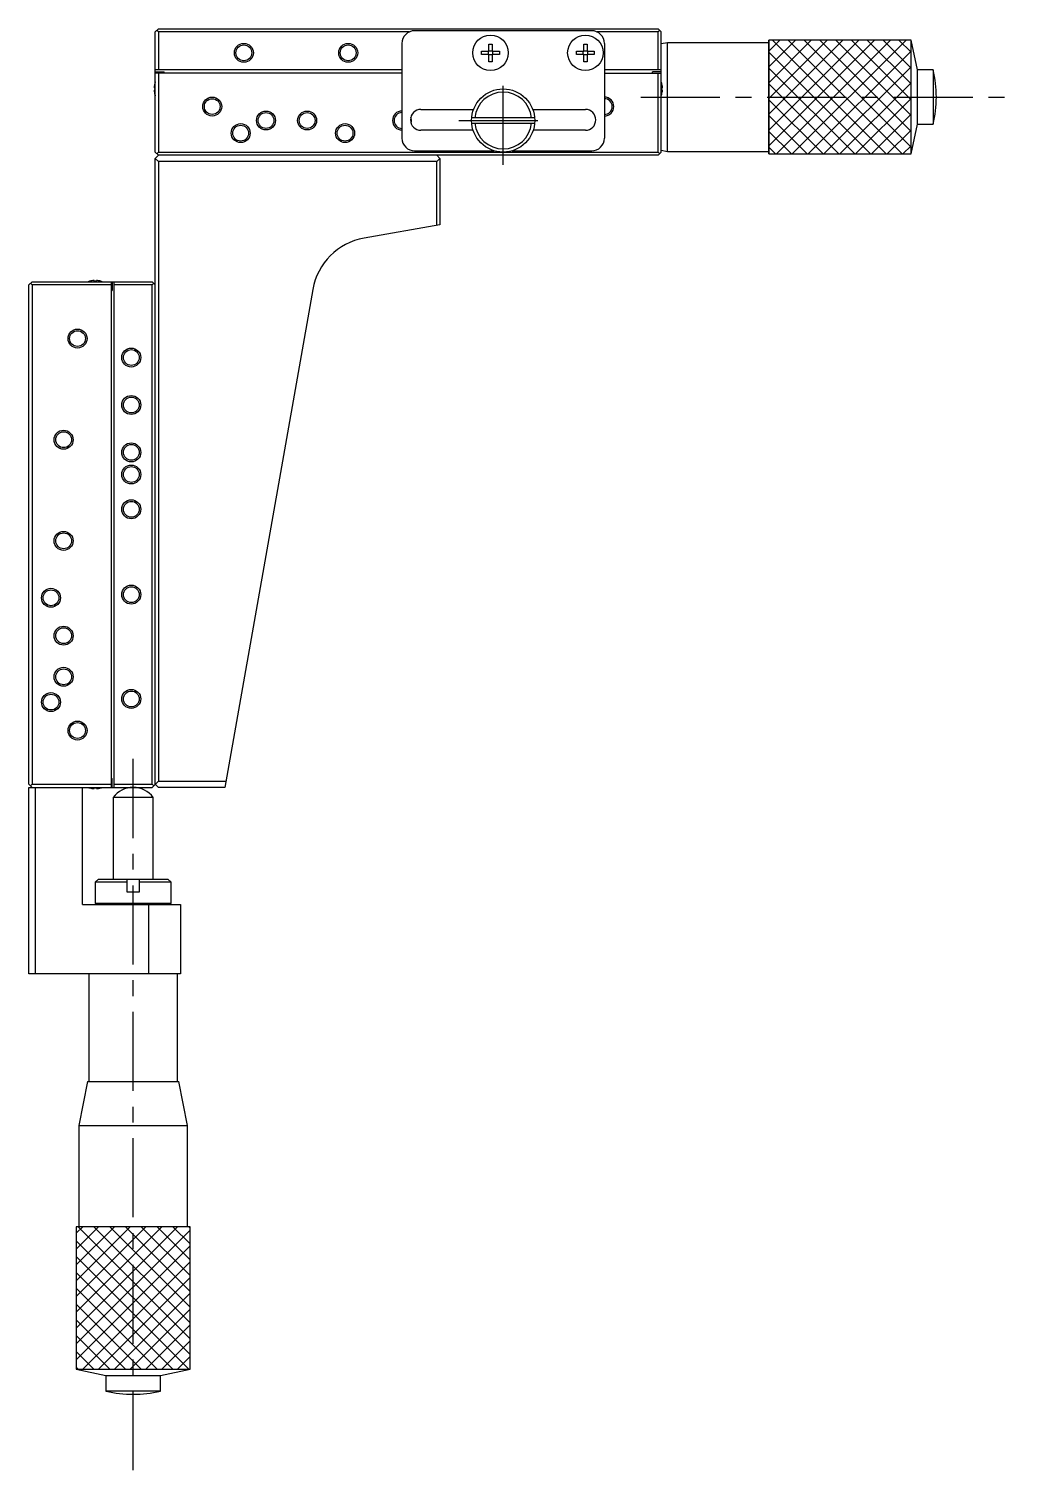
# Model space of a CAD drawing. Extents: x -465 to 395, y -48 to 622.
# Drawn here: x -154.3 to 2.4, y 394.1 to 622.1 of the extents above; entities that cross this region are included whole.
import ezdxf

# ---------------------------------------------------------------- set-up
doc = ezdxf.new("R2010")
doc.units = 0
doc.header["$LTSCALE"] = 10
doc.linetypes.add('CENTER', pattern=[2, 1.25, -0.25, 0.25, -0.25])
doc.layers.get('0').update_dxf_attribs({"linetype": 'CONTINUOUS'})
doc.layers.add('CENTER', color=1, linetype='CENTER')

msp = doc.modelspace()

# ---------------------------------------------------------------- linework, layer by layer
at = {"color": 7, "linetype": 'CONTINUOUS'}
for p, q in [((-134.326414, 621.560455), (-133.826414, 622.060455)), ((-134.326414, 602.560455), (-134.326414, 621.560455)), ((-133.826414, 621.560455), (-134.076414, 621.810455)), ((-133.826414, 622.060455), (-54.826414, 622.060455)), ((-133.826414, 621.560455), (-133.826414, 615.560455)), ((-94.198194, 621.560455), (-133.826414, 621.560455)), ((-65.326414, 621.760455), (-93.326414, 621.760455)), ((-54.826414, 621.560455), (-64.454634, 621.560455)), ((-54.826414, 622.060455), (-54.326414, 621.560455)), ((-54.576414, 621.810455), (-54.826414, 621.560455)), ((-54.826414, 615.560455), (-54.826414, 621.560455)), ((-54.326414, 602.560455), (-54.326414, 621.560455)), ((-14.826414, 620.260455), (-37.326414, 620.260455)), ((-37.326414, 602.260455), (-37.326414, 620.260455)), ((-14.826414, 620.260455), (-37.326414, 620.260455)), ((-37.326414, 620.260455), (-37.326414, 602.260455)), ((-13.826414, 615.560455), (-14.826414, 620.260455)), ((-14.826414, 602.260455), (-14.826414, 620.260455)), ((-14.826414, 602.260455), (-14.826414, 620.260455)), ((-95.326414, 619.760455), (-95.326414, 604.760455)), ((-82.725553, 618.000455), (-82.725553, 618.520455)), ((-82.725553, 618.520455), (-81.586414, 618.520455)), ((-81.586414, 618.000455), (-82.725553, 618.000455)), ((-81.655856, 618.000455), (-81.655856, 618.520455)), ((-81.586414, 619.659595), (-81.066414, 619.659595)), ((-81.586414, 618.520455), (-81.586414, 619.659595)), ((-81.586414, 618.589897), (-81.066414, 618.589897)), ((-81.586414, 616.861316), (-81.586414, 618.000455)), ((-81.066414, 617.931014), (-81.586414, 617.931014)), ((-81.066414, 619.659595), (-81.066414, 618.520455)), ((-81.066414, 618.520455), (-79.927275, 618.520455)), ((-81.066414, 618.000455), (-81.066414, 616.861316)), ((-79.927275, 618.000455), (-81.066414, 618.000455)), ((-80.996972, 618.520455), (-80.996972, 618.000455)), ((-79.927275, 618.520455), (-79.927275, 618.000455)), ((-67.725553, 618.000455), (-67.725553, 618.520455)), ((-67.725553, 618.520455), (-66.586414, 618.520455)), ((-66.586414, 618.000455), (-67.725553, 618.000455)), ((-66.655856, 618.000455), (-66.655856, 618.520455)), ((-66.586414, 619.659595), (-66.066414, 619.659595)), ((-66.586414, 618.520455), (-66.586414, 619.659595)), ((-66.586414, 618.589897), (-66.066414, 618.589897)), ((-66.586414, 616.861316), (-66.586414, 618.000455)), ((-66.066414, 617.931014), (-66.586414, 617.931014)), ((-66.066414, 619.659595), (-66.066414, 618.520455)), ((-66.066414, 618.520455), (-64.927275, 618.520455)), ((-66.066414, 618.000455), (-66.066414, 616.861316)), ((-64.927275, 618.000455), (-66.066414, 618.000455)), ((-65.996972, 618.520455), (-65.996972, 618.000455)), ((-64.927275, 618.520455), (-64.927275, 618.000455)), ((-63.326414, 619.760455), (-63.326414, 604.760455)), ((-53.326414, 619.860455), (-54.326414, 619.660455)), ((-53.326414, 602.660455), (-53.326414, 619.860455)), ((-37.326414, 619.860455), (-53.326414, 619.860455)), ((-81.066414, 616.861316), (-81.586414, 616.861316)), ((-66.066414, 616.861316), (-66.586414, 616.861316)), ((-134.400558, 613.449071), (-134.395936, 613.446817)), ((-95.326414, 615.560455), (-134.326414, 615.560455)), ((-134.326414, 615.260455), (-132.926414, 615.260455)), ((-95.326414, 615.060455), (-134.326414, 615.060455)), ((-133.826414, 615.060455), (-133.826414, 602.560455)), ((-132.926414, 615.060455), (-132.926414, 615.260455)), ((-54.326414, 615.560455), (-63.326414, 615.560455)), ((-63.326414, 615.060455), (-54.326414, 615.060455)), ((-54.326414, 615.260455), (-55.726414, 615.260455)), ((-55.726414, 615.060455), (-55.726414, 615.260455)), ((-54.826414, 602.560455), (-54.826414, 615.060455)), ((-54.256892, 613.446817), (-54.25227, 613.449071)), ((-11.326414, 615.560455), (-13.826414, 615.560455)), ((-13.826414, 606.960455), (-13.826414, 615.560455)), ((-11.326414, 615.560455), (-11.326414, 606.960455)), ((-134.516273, 612.740455), (-134.395936, 612.740455)), ((-134.395936, 612.380455), (-134.516273, 612.380455)), ((-134.395936, 611.674094), (-134.400558, 611.67184)), ((-134.395936, 612.740455), (-134.395936, 612.380455)), ((-54.256892, 612.740455), (-54.136555, 612.740455)), ((-54.256892, 612.380455), (-54.256892, 612.740455)), ((-54.136555, 612.380455), (-54.256892, 612.380455)), ((-54.25227, 611.67184), (-54.256892, 611.674094)), ((-92.326414, 609.310455), (-84.010163, 609.310455)), ((-74.642666, 609.310455), (-66.326414, 609.310455)), ((-74.34244, 607.960455), (-84.310388, 607.960455)), ((-84.310388, 607.160455), (-74.34244, 607.160455)), ((-14.826414, 602.260455), (-13.826414, 606.960455)), ((-13.826414, 606.960455), (-11.326414, 606.960455)), ((-84.080097, 606.010455), (-92.326414, 606.010455)), ((-66.326414, 606.010455), (-74.572731, 606.010455)), ((-133.826414, 602.060455), (-134.326414, 602.560455)), ((-133.826414, 602.060455), (-134.326414, 601.560455)), ((-133.826414, 602.560455), (-134.076414, 602.310455)), ((-133.826414, 602.560455), (-54.826414, 602.560455)), ((-54.826414, 602.060455), (-133.826414, 602.060455)), ((-93.326414, 602.760455), (-80.726414, 602.760455)), ((-89.326414, 601.560455), (-89.826414, 602.060455)), ((-77.926414, 602.760455), (-65.326414, 602.760455)), ((-54.576414, 602.310455), (-54.826414, 602.560455)), ((-54.326414, 602.560455), (-54.826414, 602.060455)), ((-54.326414, 602.860455), (-53.326414, 602.660455)), ((-53.326414, 602.660455), (-37.326414, 602.660455)), ((-37.326414, 602.260455), (-14.826414, 602.260455)), ((-37.326414, 602.260455), (-14.826414, 602.260455)), ((-134.326414, 601.560455), (-133.826414, 601.060455)), ((-134.326414, 502.560455), (-134.326414, 601.560455)), ((-133.826414, 601.060455), (-133.826414, 503.060455)), ((-89.826414, 601.060455), (-133.826414, 601.060455)), ((-89.826414, 601.060455), (-89.326414, 601.560455)), ((-89.826414, 590.972292), (-89.826414, 601.060455)), ((-89.326414, 601.560455), (-89.326414, 591.060455)), ((-89.326414, 591.060455), (-101.325065, 588.944781)), ((-154.326414, 581.560455), (-153.826414, 582.060455)), ((-154.326414, 502.560455), (-154.326414, 581.560455)), ((-153.826414, 581.560455), (-154.076414, 581.810455)), ((-153.826414, 582.060455), (-134.826414, 582.060455)), ((-153.826414, 581.560455), (-153.826414, 502.560455)), ((-141.326414, 581.560455), (-153.826414, 581.560455)), ((-144.712776, 582.129977), (-144.71503, 582.1346)), ((-144.006414, 582.129977), (-144.006414, 582.250314)), ((-143.646414, 582.129977), (-144.006414, 582.129977)), ((-143.646414, 582.250314), (-143.646414, 582.129977)), ((-142.937798, 582.1346), (-142.940053, 582.129977)), ((-141.326414, 582.060455), (-141.326414, 502.060455)), ((-141.126414, 582.060455), (-141.126414, 580.660455)), ((-140.826414, 502.060455), (-140.826414, 582.060455)), ((-134.826414, 581.560455), (-140.826414, 581.560455)), ((-134.826414, 582.060455), (-134.326414, 581.560455)), ((-134.826414, 581.560455), (-134.576414, 581.810455)), ((-134.826414, 502.560455), (-134.826414, 581.560455)), ((-141.326414, 580.660455), (-141.126414, 580.660455)), ((-109.436657, 580.833174), (-123.326414, 502.060455)), ((-153.826414, 502.060455), (-154.326414, 502.560455)), ((-154.326414, 472.560455), (-154.326414, 502.060455)), ((-154.326414, 502.060455), (-134.826414, 502.060455)), ((-154.076414, 502.310455), (-153.826414, 502.560455)), ((-153.826414, 502.560455), (-141.326414, 502.560455)), ((-153.326414, 502.060455), (-153.326414, 472.560455)), ((-145.826414, 483.560455), (-145.826414, 502.060455)), ((-144.71503, 501.986311), (-144.712776, 501.990934)), ((-144.006414, 501.990934), (-143.646414, 501.990934)), ((-144.006414, 501.870597), (-144.006414, 501.990934)), ((-143.646414, 501.990934), (-143.646414, 501.870597)), ((-142.940053, 501.990934), (-142.937798, 501.986311)), ((-141.326414, 503.460455), (-141.126414, 503.460455)), ((-141.126414, 502.060455), (-141.126414, 503.460455)), ((-140.826414, 502.560455), (-134.826414, 502.560455)), ((-133.826414, 503.060455), (-134.826414, 502.060455)), ((-134.576414, 502.310455), (-134.826414, 502.560455)), ((-134.326414, 502.560455), (-133.826414, 502.060455)), ((-133.826414, 503.060455), (-123.150087, 503.060455)), ((-123.326414, 502.060455), (-133.826414, 502.060455)), ((-134.651414, 500.493276), (-141.001414, 500.493276)), ((-141.001414, 500.493276), (-141.001414, 487.560455)), ((-134.651414, 487.560455), (-134.651414, 500.493276)), ((-143.326414, 487.560455), (-143.826414, 487.060455)), ((-138.826414, 487.060455), (-143.826414, 487.060455)), ((-143.826414, 487.060455), (-143.826414, 483.760455)), ((-143.326414, 487.560455), (-132.326414, 487.560455)), ((-138.826414, 487.560455), (-138.826414, 485.560455)), ((-136.826414, 485.560455), (-136.826414, 487.560455)), ((-131.826414, 487.060455), (-136.826414, 487.060455)), ((-131.826414, 487.060455), (-132.326414, 487.560455)), ((-131.826414, 483.760455), (-131.826414, 487.060455)), ((-145.826414, 483.560455), (-130.326414, 483.560455)), ((-143.826414, 483.760455), (-143.626414, 483.560455)), ((-143.826414, 483.760455), (-131.826414, 483.760455)), ((-138.826414, 485.560455), (-136.826414, 485.560455)), ((-135.326414, 472.560455), (-135.326414, 483.560455)), ((-132.026414, 483.560455), (-131.826414, 483.760455)), ((-130.326414, 483.560455), (-130.326414, 472.560455)), ((-130.326414, 472.560455), (-154.326414, 472.560455)), ((-144.826414, 472.560455), (-144.826414, 455.560455)), ((-130.826414, 455.560455), (-130.826414, 472.560455)), ((-145.026414, 455.560455), (-146.426414, 448.560455)), ((-145.026414, 455.560455), (-130.626414, 455.560455)), ((-129.226414, 448.560455), (-130.626414, 455.560455)), ((-146.426414, 448.560455), (-129.226414, 448.560455)), ((-146.426414, 448.560455), (-146.426414, 432.560455)), ((-129.226414, 432.560455), (-129.226414, 448.560455)), ((-128.826414, 432.560455), (-146.826414, 432.560455)), ((-146.826414, 432.560455), (-146.826414, 410.060455)), ((-146.826414, 432.560455), (-146.826414, 410.060455)), ((-128.826414, 432.560455), (-146.826414, 432.560455)), ((-128.826414, 410.060455), (-128.826414, 432.560455)), ((-128.826414, 410.060455), (-128.826414, 432.560455)), ((-146.826414, 410.060455), (-128.826414, 410.060455)), ((-146.826414, 410.060455), (-142.126414, 409.060455)), ((-146.826414, 410.060455), (-128.826414, 410.060455)), ((-142.126414, 409.060455), (-133.526414, 409.060455)), ((-142.126414, 409.060455), (-142.126414, 406.560455)), ((-133.526414, 409.060455), (-128.826414, 410.060455)), ((-133.526414, 406.560455), (-133.526414, 409.060455)), ((-133.526414, 406.560455), (-142.126414, 406.560455))]:
    msp.add_line(p, q, dxfattribs=at)
at = {"color": 3, "linetype": 'CONTINUOUS'}
for p, q in [((-37.326414, 618.536716), (-35.602675, 620.260455)), ((-37.326414, 616.036716), (-33.102675, 620.260455)), ((-37.326414, 613.536716), (-30.602675, 620.260455)), ((-37.326414, 611.036716), (-28.102675, 620.260455)), ((-37.326414, 608.536716), (-25.602675, 620.260455)), ((-37.326414, 606.036716), (-23.102675, 620.260455)), ((-37.326414, 603.536716), (-20.602675, 620.260455)), ((-36.744497, 620.260455), (-18.744497, 602.260455)), ((-36.102675, 602.260455), (-18.102675, 620.260455)), ((-34.244497, 620.260455), (-16.244497, 602.260455)), ((-33.602675, 602.260455), (-15.602675, 620.260455)), ((-31.744497, 620.260455), (-14.826414, 603.342373)), ((-29.244497, 620.260455), (-14.826414, 605.842373)), ((-26.744497, 620.260455), (-14.826414, 608.342373)), ((-24.244497, 620.260455), (-14.826414, 610.842373)), ((-21.744497, 620.260455), (-14.826414, 613.342373)), ((-19.244497, 620.260455), (-14.826414, 615.842373)), ((-16.744497, 620.260455), (-14.826414, 618.342373)), ((-37.326414, 618.342373), (-21.244497, 602.260455)), ((-31.102675, 602.260455), (-14.826414, 618.536716)), ((-37.326414, 615.842373), (-23.744497, 602.260455)), ((-28.602675, 602.260455), (-14.826414, 616.036716)), ((-37.326414, 613.342373), (-26.244497, 602.260455)), ((-26.102675, 602.260455), (-14.826414, 613.536716)), ((-37.326414, 610.842373), (-28.744497, 602.260455)), ((-23.602675, 602.260455), (-14.826414, 611.036716)), ((-37.326414, 608.342373), (-31.244497, 602.260455)), ((-21.102675, 602.260455), (-14.826414, 608.536716)), ((-37.326414, 605.842373), (-33.744497, 602.260455)), ((-18.602675, 602.260455), (-14.826414, 606.036716)), ((-37.326414, 603.342373), (-36.244497, 602.260455)), ((-16.102675, 602.260455), (-14.826414, 603.536716)), ((-146.826414, 431.536716), (-145.802675, 432.560455)), ((-146.826414, 429.036716), (-143.302675, 432.560455)), ((-146.826414, 426.536716), (-140.802675, 432.560455)), ((-146.826414, 424.036716), (-138.302675, 432.560455)), ((-146.826414, 421.536716), (-135.802675, 432.560455)), ((-146.826414, 419.036716), (-133.302675, 432.560455)), ((-146.826414, 416.536716), (-130.802675, 432.560455)), ((-146.826414, 414.036716), (-128.826414, 432.036716)), ((-146.544497, 432.560455), (-128.826414, 414.842373)), ((-144.044497, 432.560455), (-128.826414, 417.342373)), ((-141.544497, 432.560455), (-128.826414, 419.842373)), ((-139.044497, 432.560455), (-128.826414, 422.342373)), ((-136.544497, 432.560455), (-128.826414, 424.842373)), ((-134.044497, 432.560455), (-128.826414, 427.342373)), ((-131.544497, 432.560455), (-128.826414, 429.842373)), ((-129.044497, 432.560455), (-128.826414, 432.342373)), ((-146.826414, 430.342373), (-128.826414, 412.342373)), ((-146.826414, 411.536716), (-128.826414, 429.536716)), ((-146.826414, 427.842373), (-129.044497, 410.060455)), ((-145.802675, 410.060455), (-128.826414, 427.036716)), ((-146.826414, 425.342373), (-131.544497, 410.060455)), ((-143.302675, 410.060455), (-128.826414, 424.536716)), ((-146.826414, 422.842373), (-134.044497, 410.060455)), ((-140.802675, 410.060455), (-128.826414, 422.036716)), ((-146.826414, 420.342373), (-136.544497, 410.060455)), ((-138.302675, 410.060455), (-128.826414, 419.536716)), ((-146.826414, 417.842373), (-139.044497, 410.060455)), ((-146.826414, 415.342373), (-141.544497, 410.060455)), ((-135.802675, 410.060455), (-128.826414, 417.036716)), ((-146.826414, 412.842373), (-144.044497, 410.060455)), ((-133.302675, 410.060455), (-128.826414, 414.536716)), ((-130.802675, 410.060455), (-128.826414, 412.036716)), ((-146.826414, 410.342373), (-146.544497, 410.060455))]:
    msp.add_line(p, q, dxfattribs=at)
at = {"color": 7, "linetype": 'CONTINUOUS'}
for centre, radius in [((-81.326414, 618.260455), 2.8), ((-66.326414, 618.260455), 2.8), ((-120.326414, 618.260455), 1.25), ((-103.826414, 618.260455), 1.25), ((-79.326414, 607.560455), 5), ((-125.326414, 609.760455), 1.25), ((-116.826414, 607.560455), 1.25), ((-110.326414, 607.560455), 1.25), ((-120.826414, 605.560455), 1.25), ((-104.326414, 605.560455), 1.25), ((-146.626414, 573.060455), 1.25), ((-138.126414, 570.060455), 1.25), ((-138.126414, 562.560455), 1.25), ((-148.826414, 557.060455), 1.25), ((-138.126414, 555.060455), 1.25), ((-138.126414, 551.560455), 1.25), ((-138.126414, 546.060455), 1.25), ((-148.826414, 541.060455), 1.25), ((-138.126414, 532.560455), 1.25), ((-150.826414, 532.060455), 1.25), ((-148.826414, 526.060455), 1.25), ((-148.826414, 519.560455), 1.25), ((-150.826414, 515.560455), 1.25), ((-138.126414, 516.060455), 1.25), ((-146.626414, 511.060455), 1.25)]:
    msp.add_circle(centre, radius, dxfattribs=at)
at = {"color": 3, "linetype": 'CONTINUOUS'}
for centre in [(-120.326414, 618.260455), (-103.826414, 618.260455), (-125.326414, 609.760455), (-116.826414, 607.560455), (-110.326414, 607.560455), (-120.826414, 605.560455), (-104.326414, 605.560455), (-146.626414, 573.060455), (-138.126414, 570.060455), (-138.126414, 562.560455), (-148.826414, 557.060455), (-138.126414, 555.060455), (-138.126414, 551.560455), (-138.126414, 546.060455), (-148.826414, 541.060455), (-150.826414, 532.060455), (-138.126414, 532.560455), (-148.826414, 526.060455), (-148.826414, 519.560455), (-138.126414, 516.060455), (-150.826414, 515.560455), (-146.626414, 511.060455)]:
    msp.add_circle(centre, 1.5, dxfattribs=at)
at = {"color": 7, "linetype": 'CONTINUOUS'}
for centre, radius, start, end in [((-93.326414, 619.760455), 2, 90, 180), ((-65.326414, 619.760455), 2, 0, 90), ((-131.326414, 612.560455), 3.194933, 163.893288, 176.770291), ((-131.326414, 612.560455), 3.2, 159.635865, 163.877467), ((-57.326414, 612.560455), 3.2, 16.122533, 20.364135), ((-57.326414, 612.560455), 3.194933, 3.229709, 16.106712), ((-29.566414, 611.260455), 18.74, 346.734971, 13.265029), ((-131.326414, 612.560455), 3.194933, 183.229709, 196.106712), ((-131.326414, 612.560455), 3.2, 196.122533, 200.364135), ((-79.326414, 607.560455), 4.5, 5.099689, 174.900311), ((-57.326414, 612.560455), 3.2, 339.635865, 343.877467), ((-57.326414, 612.560455), 3.194933, 343.893288, 356.770291), ((-95.326414, 607.560455), 1.25, 90, 270), ((-92.326414, 607.660455), 1.65, 90, 270), ((-66.326414, 607.660455), 1.65, 270, 90), ((-63.326414, 609.760455), 1.25, 270, 90), ((-79.326414, 607.560455), 4.5, 185.099689, 354.900311), ((-93.326414, 604.760455), 2, 180, 270), ((-65.326414, 604.760455), 2, 270, 0), ((-99.588581, 579.096692), 10, 100, 170), ((-143.826414, 579.060455), 3.2, 106.122533, 110.364135), ((-143.826414, 579.060455), 3.194933, 93.229709, 106.106712), ((-143.826414, 579.060455), 3.194933, 73.893288, 86.770291), ((-143.826414, 579.060455), 3.2, 69.635865, 73.877467), ((-143.826414, 505.060455), 3.2, 249.635865, 253.877467), ((-143.826414, 505.060455), 3.194933, 253.893288, 266.770291), ((-143.826414, 505.060455), 3.194933, 273.229709, 286.106712), ((-143.826414, 505.060455), 3.2, 286.122533, 290.364135), ((-137.826414, 498.060299), 4, 37.462651, 142.537349), ((-137.826414, 424.800455), 18.74, 256.734971, 283.265029)]:
    msp.add_arc(centre, radius, start, end, dxfattribs=at)
at = {"color": 3, "linetype": 'CONTINUOUS'}
for centre, start, end in [((-63.326414, 609.760455), 270, 90), ((-95.326414, 607.560455), 90, 270), ((-95.326414, 607.560455), 343.366025, 20.45228)]:
    msp.add_arc(centre, 1.5, start, end, dxfattribs=at)
at = {"layer": 'CENTER', "color": 1, "linetype": 'CENTER'}
for p, q in [((-79.326414, 600.560455), (-79.326414, 614.560455)), ((-57.576414, 611.260455), (2.423586, 611.260455)), ((-86.326414, 607.560455), (-72.326414, 607.560455)), ((-137.826414, 394.060455), (-137.826414, 509.060455))]:
    msp.add_line(p, q, dxfattribs=at)

doc.saveas('drawing.dxf')
